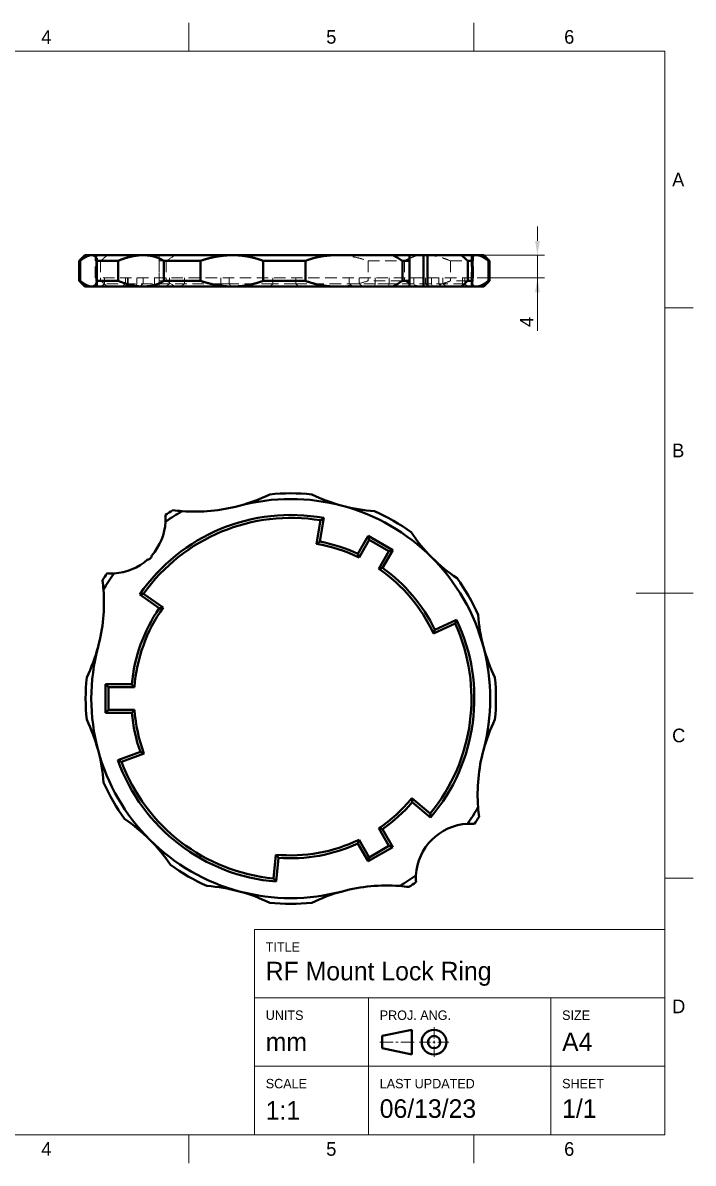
# Model space of a CAD drawing. Header units: millimetres. Extents: x 15 to 292, y 5 to 205.
# Drawn here: x 174.4 to 292, y 5 to 205 of the extents above; entities that cross this region are included whole.
import ezdxf

# ---------------------------------------------------------------- set-up
doc = ezdxf.new("R2010")
doc.units = ezdxf.units.MM
doc.linetypes.add('DraftedLine', pattern=[3, 2, -1])
for name, color, linetype in [('Annotations', 7, 'Continuous'), ('Border', 7, 'Continuous'), ('Geometries', 7, 'Continuous')]:
    doc.layers.add(name, color=color, linetype=linetype)
doc.styles.add('Shapr0', font='txt', dxfattribs={"height": 2.3925})
doc.styles.add('Shapr1', font='txt', dxfattribs={"height": 2.3925})
doc.styles.add('Shapr3', font='txt', dxfattribs={"height": 2.3925})
doc.dimstyles.new('ISO-25', dxfattribs={"dimtxt": 2.5, "dimasz": 2.5, "dimexe": 1.25, "dimexo": 0.625, "dimtad": 1, "dimtxsty": 'Standard', "dimcen": 2.5, "dimadec": 0, "dimazin": 0, "dimtfac": 1, "dimtmove": 0, "dimatfit": 3, "dimfxl": 1, "dimarcsym": 0})

# ---------------------------------------------------------------- blocks, each defined once
blk = doc.blocks.new('*D3')
at = {"layer": 'Annotations', "color": 0, "linetype": 'Continuous', "lineweight": 15}
for p, q in [((264.67, 166.75), (264.67, 169.25)), ((251.88, 164.25), (265.92, 164.25)), ((264.67, 164.25), (264.67, 160.25)), ((254.07, 160.25), (265.92, 160.25)), ((264.67, 160.25), (264.67, 150.99)), ((264.67, 157.75), (264.67, 155.25))]:
    blk.add_line(p, q, dxfattribs=at)
at = {"layer": 'Annotations', "color": 0}
for points in [[(264.26, 166.75), (265.09, 166.75), (264.67, 164.25)], [(265.09, 157.75), (264.26, 157.75), (264.67, 160.25)]]:
    blk.add_solid(points, dxfattribs=at)
at = {"layer": 'Defpoints', "color": 0}
for p in [(251.26, 164.25), (253.45, 160.25), (264.67, 160.25)]:
    blk.add_point(p, dxfattribs=at)
at = {"layer": 'Annotations', "color": 0, "lineweight": 15, "insert": (262.78, 152.55), "char_height": 2.393, "attachment_point": 5, "rotation": 90, "style": 'Shapr3'}
blk.add_mtext('\\A1;4', dxfattribs=at)
blk = doc.blocks.new('*U14')
at = {"layer": 'Border', "linetype": 'Continuous', "lineweight": 15}
for p, q in [((287, 46), (215, 46)), ((215, 10), (215, 46)), ((287, 10), (287, 46)), ((287, 34), (215, 34)), ((235, 10), (235, 34)), ((267, 10), (267, 34)), ((246.53, 26.88), (246.53, 28.83)), ((237, 26.23), (239.38, 26.23)), ((239.82, 26.23), (240.25, 26.23)), ((243.07, 26.23), (240.68, 26.23)), ((245.88, 26.23), (243.93, 26.23)), ((246.32, 26.23), (246.75, 26.23)), ((246.53, 26.02), (246.53, 26.45)), ((247.18, 26.23), (249.13, 26.23)), ((246.53, 25.58), (246.53, 23.63)), ((287, 22), (215, 22)), ((287, 10), (215, 10))]:
    blk.add_line(p, q, dxfattribs=at)
at = {"layer": 'Border', "linetype": 'Continuous', "lineweight": 40}
for p, q in [((237.43, 27.32), (242.63, 28.4)), ((242.63, 28.4), (242.63, 24.07)), ((237.43, 27.32), (237.43, 25.15)), ((237.43, 25.15), (242.63, 24.07))]:
    blk.add_line(p, q, dxfattribs=at)
for radius in [2.17, 1.08]:
    blk.add_circle((246.53, 26.23), radius, dxfattribs=at)

msp = doc.modelspace()

# ---------------------------------------------------------------- linework, layer by layer
at = {"layer": 'Border', "linetype": 'Continuous', "lineweight": 15}
for p, q in [((203.5, 200), (203.5, 205)), ((253.5, 200), (253.5, 205)), ((287, 200), (20, 200)), ((287, 10), (287, 200)), ((287, 155), (292, 155)), ((282, 105), (292, 105)), ((287, 55), (292, 55)), ((20, 10), (287, 10)), ((203.5, 10), (203.5, 5)), ((253.5, 10), (253.5, 5))]:
    msp.add_line(p, q, dxfattribs=at)
at = {"layer": 'Geometries', "linetype": 'Continuous', "lineweight": 40}
for p, q in [((185.25, 164.25), (184.25, 163.25)), ((185.25, 164.25), (186.443, 164.25)), ((186.443, 164.25), (195.501, 164.25)), ((195.501, 164.25), (211.191, 164.25)), ((211.191, 164.25), (229.309, 164.25)), ((229.309, 164.25), (239.319, 164.25)), ((239.319, 164.25), (242.215, 164.25)), ((242.215, 164.25), (244.652, 164.25)), ((244.652, 164.25), (244.652, 158.75)), ((244.652, 164.25), (245.364, 164.25)), ((245.364, 164.25), (251.259, 164.25)), ((245.364, 164.25), (245.364, 158.75)), ((251.259, 164.25), (253.119, 164.25)), ((253.119, 164.25), (254.057, 164.25)), ((254.057, 164.25), (255.25, 164.25)), ((256.25, 163.25), (255.25, 164.25)), ((184.25, 163.25), (184.25, 159.75)), ((184.44, 163.25), (184.25, 163.25)), ((184.44, 163.25), (184.44, 159.75)), ((191.086, 163.25), (187.39, 163.25)), ((187.39, 163.25), (187.39, 159.75)), ((191.086, 163.25), (191.086, 159.75)), ((205.546, 163.25), (199.144, 163.25)), ((199.144, 163.25), (199.144, 159.75)), ((205.546, 163.25), (205.546, 159.75)), ((216.554, 163.25), (216.554, 159.75)), ((223.946, 163.25), (216.554, 163.25)), ((223.946, 163.25), (223.946, 159.75)), ((240.972, 163.25), (240.972, 159.75)), ((242.229, 163.25), (240.972, 163.25)), ((242.229, 163.25), (242.229, 159.75)), ((252.467, 163.25), (252.467, 159.75)), ((253.29, 163.25), (252.467, 163.25)), ((253.29, 163.25), (253.29, 159.75)), ((256.06, 163.25), (256.06, 159.75)), ((256.25, 163.25), (256.06, 163.25)), ((256.25, 159.75), (256.25, 163.25)), ((184.25, 159.75), (185.25, 158.75)), ((184.25, 159.75), (184.44, 159.75)), ((186.443, 158.75), (185.25, 158.75)), ((195.501, 158.75), (186.443, 158.75)), ((187.39, 159.75), (191.086, 159.75)), ((211.191, 158.75), (195.501, 158.75)), ((199.144, 159.75), (205.546, 159.75)), ((229.309, 158.75), (211.191, 158.75)), ((216.554, 159.75), (223.946, 159.75)), ((229.309, 158.75), (239.319, 158.75)), ((242.215, 158.75), (239.319, 158.75)), ((240.972, 159.75), (242.229, 159.75)), ((242.215, 158.75), (244.652, 158.75)), ((244.652, 158.75), (245.364, 158.75)), ((245.364, 158.75), (251.259, 158.75)), ((253.119, 158.75), (251.259, 158.75)), ((252.467, 159.75), (253.29, 159.75)), ((253.119, 158.75), (254.057, 158.75)), ((255.25, 158.75), (254.057, 158.75)), ((255.25, 158.75), (256.25, 159.75)), ((256.06, 159.75), (256.25, 159.75)), ((227.185, 118.158), (226.494, 114.014)), ((225.919, 113.608), (226.611, 117.751)), ((233.172, 111.885), (234.978, 115.013)), ((235.161, 114.33), (233.374, 111.236)), ((234.978, 115.013), (239.308, 112.513)), ((235.161, 114.33), (234.978, 115.013)), ((238.625, 112.33), (235.161, 114.33)), ((236.838, 109.236), (238.625, 112.33)), ((239.308, 112.513), (237.502, 109.385)), ((238.625, 112.33), (239.308, 112.513)), ((198.304, 102.323), (194.883, 104.76)), ((195.577, 104.88), (198.997, 102.442)), ((246.655, 98.559), (250.476, 100.303)), ((250.233, 99.642), (246.411, 97.899)), ((189.393, 88.483), (188.893, 88.983)), ((188.893, 88.983), (193.505, 88.983)), ((188.893, 83.983), (188.893, 88.983)), ((193.966, 88.483), (189.393, 88.483)), ((189.393, 88.483), (189.393, 84.483)), ((189.393, 84.483), (188.893, 83.983)), ((189.393, 84.483), (193.966, 84.483)), ((193.505, 83.983), (188.893, 83.983)), ((191.065, 75.662), (194.999, 77.135)), ((195.639, 76.841), (191.705, 75.368)), ((242.62, 69.001), (245.862, 66.331)), ((245.927, 65.629), (242.685, 68.3)), ((238.625, 60.636), (236.838, 63.73)), ((237.502, 63.581), (239.308, 60.453)), ((234.978, 57.953), (233.172, 61.081)), ((233.374, 61.73), (235.161, 58.636)), ((239.308, 60.453), (234.978, 57.953)), ((235.161, 58.636), (238.625, 60.636)), ((239.308, 60.453), (238.625, 60.636)), ((218.369, 54.928), (218.769, 59.109)), ((219.22, 58.568), (218.819, 54.386)), ((234.978, 57.953), (235.161, 58.636))]:
    msp.add_line(p, q, dxfattribs=at)
at = {"layer": 'Geometries', "linetype": 'DraftedLine', "lineweight": 15}
for p, q in [((187.05, 160.25), (187.05, 164.25)), ((187.465, 158.75), (187.465, 164.25)), ((244.652, 164.25), (244.652, 158.75)), ((253.035, 164.25), (253.035, 158.75)), ((253.45, 160.25), (253.45, 164.25)), ((187.21, 163.25), (187.21, 159.75)), ((187.21, 163.25), (187.39, 163.25)), ((188.033, 163.25), (188.033, 159.75)), ((198.271, 163.25), (198.271, 159.75)), ((198.271, 163.25), (199.144, 163.25)), ((198.298, 159.145), (198.298, 163.855)), ((199.528, 163.25), (199.528, 159.75)), ((234.954, 163.25), (234.954, 159.75)), ((234.954, 163.25), (240.972, 163.25)), ((241.356, 163.25), (241.356, 159.75)), ((242.202, 163.855), (242.202, 159.145)), ((249.414, 163.25), (252.467, 163.25)), ((249.414, 163.25), (249.414, 159.75)), ((253.11, 163.25), (253.11, 159.75)), ((253.45, 160.25), (187.05, 160.25)), ((188.695, 159.25), (188.695, 160.25)), ((192.403, 160.25), (192.403, 159.25)), ((192.75, 160.25), (192.75, 159.25)), ((192.875, 159.25), (192.875, 160.25)), ((194.403, 160.25), (194.403, 159.25)), ((195.497, 160.25), (195.497, 159.25)), ((197.497, 160.25), (197.497, 159.25)), ((200.097, 159.25), (200.097, 160.25)), ((202.767, 159.25), (202.767, 160.25)), ((209.135, 159.25), (209.135, 160.25)), ((210.608, 159.25), (210.608, 160.25)), ((218.25, 160.25), (218.25, 159.25)), ((222.25, 160.25), (222.25, 159.25)), ((231.665, 159.25), (231.665, 160.25)), ((233.409, 159.25), (233.409, 160.25)), ((236.209, 159.25), (236.209, 160.25)), ((238.647, 159.25), (238.647, 160.25)), ((243.003, 160.25), (243.003, 159.25)), ((245.003, 160.25), (245.003, 159.25)), ((246.097, 160.25), (246.097, 159.25)), ((247.375, 159.25), (247.375, 160.25)), ((248.097, 160.25), (248.097, 159.25)), ((251.518, 159.25), (251.518, 160.25)), ((251.95, 159.25), (251.95, 160.25)), ((187.39, 159.75), (187.21, 159.75)), ((209.135, 159.25), (188.695, 159.25)), ((191.72, 158.75), (192.403, 159.25)), ((192.75, 159.25), (192.25, 158.75)), ((194.22, 158.75), (194.403, 159.25)), ((199.144, 159.75), (198.271, 159.75)), ((210.608, 159.25), (209.135, 159.25)), ((218.25, 159.25), (210.608, 159.25)), ((218.25, 159.25), (217.75, 158.75)), ((222.25, 159.25), (218.25, 159.25)), ((222.25, 159.25), (222.75, 158.75)), ((236.209, 159.25), (222.25, 159.25)), ((240.972, 159.75), (234.954, 159.75)), ((238.647, 159.25), (236.209, 159.25)), ((251.95, 159.25), (238.647, 159.25)), ((246.097, 159.25), (246.28, 158.75)), ((248.097, 159.25), (248.78, 158.75)), ((252.467, 159.75), (249.414, 159.75)), ((252.45, 158.75), (251.95, 159.25))]:
    msp.add_line(p, q, dxfattribs=at)
at = {"layer": 'Geometries', "linetype": 'Continuous', "lineweight": 40, "flags": 128}
for points in [[(186.443, 164.25), (186.421, 164.25), (186.399, 164.249), (186.376, 164.248), (186.354, 164.246), (186.331, 164.245), (186.308, 164.242), (186.285, 164.239), (186.261, 164.236), (186.231, 164.231), (186.201, 164.226), (186.171, 164.22), (186.14, 164.213), (186.109, 164.205), (186.077, 164.197), (186.045, 164.188), (186.013, 164.179), (185.981, 164.169), (185.948, 164.158), (185.914, 164.146), (185.881, 164.134), (185.847, 164.121), (185.813, 164.108), (185.778, 164.093), (185.744, 164.078), (185.708, 164.063), (185.673, 164.047), (185.637, 164.03), (185.601, 164.013), (185.565, 163.994), (185.528, 163.976), (185.491, 163.956), (185.454, 163.936), (185.416, 163.916), (185.379, 163.894), (185.341, 163.873), (185.302, 163.85), (185.264, 163.827), (185.225, 163.804), (185.186, 163.779), (185.146, 163.754), (185.106, 163.729), (185.066, 163.703), (185.026, 163.676), (184.985, 163.649), (184.941, 163.619), (184.897, 163.589), (184.853, 163.558), (184.808, 163.526), (184.763, 163.494), (184.718, 163.461), (184.672, 163.427), (184.627, 163.393), (184.58, 163.358), (184.534, 163.323), (184.487, 163.287), (184.44, 163.25)], [(187.39, 163.25), (187.383, 163.284), (187.375, 163.318), (187.367, 163.351), (187.359, 163.383), (187.35, 163.415), (187.341, 163.447), (187.332, 163.478), (187.322, 163.508), (187.312, 163.538), (187.302, 163.568), (187.291, 163.597), (187.28, 163.625), (187.268, 163.653), (187.256, 163.68), (187.244, 163.706), (187.231, 163.732), (187.218, 163.758), (187.205, 163.782), (187.191, 163.807), (187.177, 163.83), (187.163, 163.853), (187.148, 163.876), (187.132, 163.898), (187.117, 163.919), (187.101, 163.939), (187.085, 163.959), (187.068, 163.979), (187.051, 163.997), (187.033, 164.015), (187.015, 164.033), (186.997, 164.049), (186.979, 164.065), (186.96, 164.081), (186.94, 164.096), (186.92, 164.11), (186.9, 164.123), (186.883, 164.134), (186.865, 164.145), (186.847, 164.155), (186.829, 164.164), (186.81, 164.173), (186.791, 164.182), (186.772, 164.19), (186.753, 164.197), (186.733, 164.204), (186.714, 164.211), (186.693, 164.217), (186.673, 164.222), (186.652, 164.227), (186.631, 164.232), (186.61, 164.236), (186.589, 164.239), (186.569, 164.242), (186.549, 164.245), (186.528, 164.246), (186.507, 164.248), (186.486, 164.249), (186.464, 164.25), (186.443, 164.25)], [(195.501, 164.25), (195.442, 164.25), (195.382, 164.249), (195.322, 164.248), (195.262, 164.246), (195.202, 164.245), (195.141, 164.242), (195.081, 164.239), (195.02, 164.236), (194.944, 164.231), (194.867, 164.226), (194.79, 164.22), (194.713, 164.213), (194.635, 164.205), (194.558, 164.197), (194.48, 164.188), (194.402, 164.179), (194.324, 164.169), (194.245, 164.158), (194.166, 164.146), (194.087, 164.134), (194.008, 164.121), (193.929, 164.108), (193.85, 164.093), (193.77, 164.078), (193.691, 164.063), (193.611, 164.047), (193.531, 164.03), (193.451, 164.013), (193.37, 163.994), (193.29, 163.976), (193.209, 163.956), (193.128, 163.936), (193.047, 163.916), (192.966, 163.894), (192.885, 163.873), (192.804, 163.85), (192.723, 163.827), (192.642, 163.804), (192.56, 163.779), (192.478, 163.754), (192.397, 163.729), (192.314, 163.703), (192.232, 163.676), (192.15, 163.649), (192.062, 163.619), (191.974, 163.589), (191.885, 163.558), (191.797, 163.526), (191.708, 163.494), (191.62, 163.461), (191.531, 163.427), (191.442, 163.393), (191.353, 163.358), (191.264, 163.323), (191.175, 163.287), (191.086, 163.25)], [(199.144, 163.25), (199.088, 163.284), (199.031, 163.318), (198.974, 163.351), (198.917, 163.383), (198.859, 163.415), (198.801, 163.447), (198.743, 163.478), (198.684, 163.508), (198.624, 163.538), (198.564, 163.568), (198.504, 163.597), (198.444, 163.625), (198.383, 163.653), (198.322, 163.68), (198.26, 163.706), (198.198, 163.732), (198.136, 163.758), (198.074, 163.782), (198.011, 163.807), (197.947, 163.83), (197.883, 163.853), (197.819, 163.876), (197.754, 163.898), (197.689, 163.919), (197.624, 163.939), (197.559, 163.959), (197.493, 163.979), (197.427, 163.997), (197.36, 164.015), (197.293, 164.033), (197.226, 164.049), (197.158, 164.065), (197.09, 164.081), (197.022, 164.096), (196.953, 164.11), (196.884, 164.123), (196.825, 164.134), (196.765, 164.145), (196.706, 164.155), (196.646, 164.164), (196.586, 164.173), (196.526, 164.182), (196.465, 164.19), (196.404, 164.197), (196.343, 164.204), (196.282, 164.211), (196.221, 164.217), (196.159, 164.222), (196.097, 164.227), (196.034, 164.232), (195.972, 164.236), (195.914, 164.239), (195.855, 164.242), (195.797, 164.245), (195.738, 164.246), (195.679, 164.248), (195.62, 164.249), (195.561, 164.25), (195.501, 164.25)], [(211.191, 164.25), (211.11, 164.25), (211.029, 164.249), (210.947, 164.248), (210.866, 164.246), (210.784, 164.245), (210.703, 164.242), (210.621, 164.239), (210.539, 164.236), (210.437, 164.231), (210.334, 164.226), (210.231, 164.22), (210.128, 164.213), (210.026, 164.205), (209.923, 164.197), (209.82, 164.188), (209.717, 164.179), (209.614, 164.169), (209.51, 164.158), (209.407, 164.146), (209.304, 164.134), (209.201, 164.121), (209.098, 164.108), (208.995, 164.093), (208.892, 164.078), (208.79, 164.063), (208.687, 164.047), (208.584, 164.03), (208.481, 164.013), (208.378, 163.994), (208.275, 163.976), (208.172, 163.956), (208.07, 163.936), (207.967, 163.916), (207.865, 163.894), (207.762, 163.873), (207.66, 163.85), (207.558, 163.827), (207.456, 163.804), (207.354, 163.779), (207.252, 163.754), (207.15, 163.729), (207.048, 163.703), (206.946, 163.676), (206.844, 163.649), (206.735, 163.619), (206.627, 163.589), (206.518, 163.558), (206.41, 163.526), (206.301, 163.494), (206.193, 163.461), (206.085, 163.427), (205.977, 163.393), (205.869, 163.358), (205.761, 163.323), (205.653, 163.287), (205.546, 163.25)], [(216.554, 163.25), (216.464, 163.284), (216.373, 163.318), (216.283, 163.351), (216.191, 163.383), (216.1, 163.415), (216.008, 163.447), (215.916, 163.478), (215.824, 163.508), (215.731, 163.538), (215.638, 163.568), (215.545, 163.597), (215.451, 163.625), (215.357, 163.653), (215.263, 163.68), (215.169, 163.706), (215.074, 163.732), (214.979, 163.758), (214.884, 163.782), (214.789, 163.807), (214.693, 163.83), (214.597, 163.853), (214.501, 163.876), (214.404, 163.898), (214.307, 163.919), (214.21, 163.939), (214.113, 163.959), (214.016, 163.979), (213.918, 163.997), (213.82, 164.015), (213.722, 164.033), (213.624, 164.049), (213.525, 164.065), (213.426, 164.081), (213.327, 164.096), (213.228, 164.11), (213.128, 164.123), (213.043, 164.134), (212.958, 164.145), (212.873, 164.155), (212.788, 164.164), (212.702, 164.173), (212.617, 164.182), (212.531, 164.19), (212.445, 164.197), (212.359, 164.204), (212.273, 164.211), (212.187, 164.217), (212.1, 164.222), (212.013, 164.227), (211.926, 164.232), (211.84, 164.236), (211.759, 164.239), (211.678, 164.242), (211.597, 164.245), (211.516, 164.246), (211.435, 164.248), (211.354, 164.249), (211.273, 164.25), (211.191, 164.25)], [(229.309, 164.25), (229.217, 164.25), (229.125, 164.249), (229.034, 164.247), (228.942, 164.246), (228.851, 164.243), (228.76, 164.24), (228.669, 164.236), (228.577, 164.232), (228.487, 164.227), (228.396, 164.222), (228.305, 164.216), (228.214, 164.21), (228.123, 164.203), (228.032, 164.195), (227.941, 164.187), (227.851, 164.179), (227.761, 164.169), (227.672, 164.16), (227.582, 164.15), (227.493, 164.139), (227.403, 164.127), (227.314, 164.116), (227.225, 164.103), (227.136, 164.09), (227.047, 164.077), (226.959, 164.063), (226.87, 164.048), (226.781, 164.033), (226.693, 164.018), (226.605, 164.002), (226.517, 163.985), (226.43, 163.968), (226.343, 163.95), (226.256, 163.932), (226.169, 163.914), (226.082, 163.895), (225.996, 163.875), (225.909, 163.855), (225.823, 163.834), (225.738, 163.813), (225.652, 163.792), (225.566, 163.77), (225.481, 163.747), (225.395, 163.724), (225.31, 163.7), (225.217, 163.674), (225.125, 163.647), (225.033, 163.62), (224.941, 163.592), (224.849, 163.564), (224.758, 163.535), (224.666, 163.505), (224.576, 163.475), (224.485, 163.445), (224.395, 163.414), (224.304, 163.382), (224.214, 163.35), (224.125, 163.317), (224.035, 163.284), (223.946, 163.25)], [(242.215, 164.25), (242.211, 164.189), (242.208, 164.129), (242.206, 164.067), (242.204, 164.006), (242.203, 163.944), (242.202, 163.883), (242.202, 163.855)], [(256.06, 163.25), (256.02, 163.281), (255.981, 163.311), (255.942, 163.341), (255.904, 163.37), (255.865, 163.399), (255.827, 163.428), (255.788, 163.456), (255.75, 163.484), (255.713, 163.511), (255.675, 163.538), (255.637, 163.565), (255.6, 163.591), (255.563, 163.616), (255.526, 163.641), (255.489, 163.666), (255.453, 163.69), (255.417, 163.714), (255.381, 163.737), (255.345, 163.76), (255.31, 163.782), (255.274, 163.804), (255.239, 163.825), (255.205, 163.846), (255.17, 163.867), (255.136, 163.886), (255.101, 163.906), (255.067, 163.925), (255.033, 163.943), (255, 163.961), (254.967, 163.978), (254.934, 163.995), (254.901, 164.011), (254.868, 164.027), (254.836, 164.043), (254.804, 164.057), (254.772, 164.071), (254.741, 164.085), (254.71, 164.098), (254.679, 164.111), (254.648, 164.123), (254.617, 164.135), (254.587, 164.146), (254.557, 164.156), (254.527, 164.166), (254.498, 164.175), (254.466, 164.185), (254.435, 164.194), (254.404, 164.202), (254.373, 164.21), (254.343, 164.217), (254.313, 164.223), (254.283, 164.229), (254.254, 164.234), (254.225, 164.238), (254.196, 164.242), (254.168, 164.245), (254.14, 164.247), (254.112, 164.249), (254.085, 164.25), (254.057, 164.25)], [(184.44, 159.75), (184.48, 159.719), (184.519, 159.689), (184.558, 159.659), (184.596, 159.63), (184.635, 159.601), (184.673, 159.572), (184.712, 159.544), (184.75, 159.516), (184.787, 159.489), (184.825, 159.462), (184.863, 159.435), (184.9, 159.409), (184.937, 159.384), (184.974, 159.359), (185.011, 159.334), (185.047, 159.31), (185.083, 159.286), (185.119, 159.263), (185.155, 159.24), (185.19, 159.218), (185.226, 159.196), (185.261, 159.175), (185.295, 159.154), (185.33, 159.133), (185.364, 159.114), (185.399, 159.094), (185.433, 159.075), (185.467, 159.057), (185.5, 159.039), (185.533, 159.022), (185.566, 159.005), (185.599, 158.989), (185.632, 158.973), (185.664, 158.957), (185.696, 158.943), (185.728, 158.929), (185.759, 158.915), (185.79, 158.902), (185.821, 158.889), (185.852, 158.877), (185.883, 158.865), (185.913, 158.854), (185.943, 158.844), (185.973, 158.834), (186.002, 158.825), (186.034, 158.815), (186.065, 158.806), (186.096, 158.798), (186.127, 158.79), (186.157, 158.783), (186.187, 158.777), (186.217, 158.771), (186.246, 158.766), (186.275, 158.762), (186.304, 158.758), (186.332, 158.755), (186.36, 158.753), (186.388, 158.751), (186.415, 158.75), (186.443, 158.75)], [(186.443, 158.75), (186.467, 158.75), (186.491, 158.751), (186.515, 158.753), (186.539, 158.754), (186.562, 158.757), (186.585, 158.76), (186.608, 158.764), (186.63, 158.768), (186.652, 158.773), (186.674, 158.778), (186.695, 158.784), (186.717, 158.79), (186.738, 158.797), (186.758, 158.805), (186.779, 158.813), (186.799, 158.821), (186.818, 158.831), (186.838, 158.84), (186.857, 158.85), (186.875, 158.861), (186.894, 158.873), (186.912, 158.884), (186.93, 158.897), (186.947, 158.91), (186.965, 158.923), (186.982, 158.937), (186.998, 158.952), (187.015, 158.967), (187.031, 158.982), (187.047, 158.998), (187.062, 159.015), (187.077, 159.032), (187.092, 159.05), (187.107, 159.068), (187.121, 159.086), (187.135, 159.105), (187.148, 159.125), (187.162, 159.145), (187.175, 159.166), (187.187, 159.187), (187.2, 159.208), (187.212, 159.23), (187.224, 159.253), (187.235, 159.276), (187.247, 159.3), (187.259, 159.326), (187.27, 159.353), (187.282, 159.38), (187.292, 159.408), (187.303, 159.436), (187.313, 159.465), (187.323, 159.495), (187.333, 159.525), (187.342, 159.555), (187.351, 159.586), (187.359, 159.618), (187.367, 159.65), (187.375, 159.683), (187.383, 159.716), (187.39, 159.75)], [(191.086, 159.75), (191.16, 159.719), (191.235, 159.689), (191.31, 159.659), (191.384, 159.63), (191.459, 159.601), (191.533, 159.572), (191.607, 159.544), (191.682, 159.516), (191.756, 159.489), (191.83, 159.462), (191.905, 159.435), (191.979, 159.409), (192.053, 159.384), (192.127, 159.359), (192.201, 159.334), (192.275, 159.31), (192.349, 159.286), (192.423, 159.263), (192.496, 159.24), (192.57, 159.218), (192.643, 159.196), (192.717, 159.175), (192.79, 159.154), (192.863, 159.133), (192.936, 159.114), (193.009, 159.094), (193.082, 159.075), (193.155, 159.057), (193.228, 159.039), (193.301, 159.022), (193.374, 159.005), (193.446, 158.989), (193.518, 158.973), (193.59, 158.957), (193.662, 158.943), (193.734, 158.929), (193.806, 158.915), (193.877, 158.902), (193.949, 158.889), (194.02, 158.877), (194.091, 158.865), (194.163, 158.854), (194.234, 158.844), (194.305, 158.834), (194.375, 158.825), (194.452, 158.815), (194.528, 158.806), (194.604, 158.798), (194.68, 158.79), (194.756, 158.783), (194.831, 158.777), (194.906, 158.771), (194.981, 158.766), (195.056, 158.762), (195.13, 158.758), (195.205, 158.755), (195.279, 158.753), (195.354, 158.751), (195.428, 158.75), (195.501, 158.75)], [(195.501, 158.75), (195.568, 158.75), (195.635, 158.751), (195.702, 158.753), (195.768, 158.754), (195.834, 158.757), (195.9, 158.76), (195.966, 158.764), (196.032, 158.768), (196.097, 158.773), (196.162, 158.778), (196.227, 158.784), (196.292, 158.79), (196.356, 158.797), (196.421, 158.805), (196.485, 158.813), (196.548, 158.821), (196.611, 158.831), (196.674, 158.84), (196.737, 158.85), (196.8, 158.861), (196.862, 158.873), (196.924, 158.884), (196.986, 158.897), (197.047, 158.91), (197.108, 158.923), (197.169, 158.937), (197.23, 158.952), (197.291, 158.967), (197.351, 158.982), (197.411, 158.998), (197.471, 159.015), (197.53, 159.032), (197.589, 159.05), (197.647, 159.068), (197.706, 159.086), (197.764, 159.105), (197.821, 159.125), (197.879, 159.145), (197.936, 159.166), (197.993, 159.187), (198.05, 159.208), (198.106, 159.23), (198.162, 159.253), (198.218, 159.276), (198.274, 159.3), (198.334, 159.326), (198.395, 159.353), (198.454, 159.38), (198.514, 159.408), (198.573, 159.436), (198.631, 159.465), (198.69, 159.495), (198.748, 159.525), (198.805, 159.555), (198.863, 159.586), (198.92, 159.618), (198.976, 159.65), (199.033, 159.683), (199.089, 159.716), (199.144, 159.75)], [(205.546, 159.75), (205.636, 159.719), (205.726, 159.689), (205.816, 159.659), (205.906, 159.63), (205.997, 159.601), (206.087, 159.572), (206.178, 159.544), (206.269, 159.516), (206.359, 159.489), (206.45, 159.462), (206.542, 159.435), (206.633, 159.409), (206.725, 159.384), (206.816, 159.359), (206.908, 159.334), (206.999, 159.31), (207.091, 159.286), (207.183, 159.263), (207.274, 159.24), (207.366, 159.218), (207.458, 159.196), (207.55, 159.175), (207.642, 159.154), (207.734, 159.133), (207.826, 159.114), (207.919, 159.094), (208.012, 159.075), (208.104, 159.057), (208.197, 159.039), (208.29, 159.022), (208.382, 159.005), (208.475, 158.989), (208.567, 158.973), (208.66, 158.957), (208.753, 158.943), (208.845, 158.929), (208.938, 158.915), (209.031, 158.902), (209.123, 158.889), (209.216, 158.877), (209.309, 158.865), (209.403, 158.854), (209.496, 158.844), (209.589, 158.834), (209.682, 158.825), (209.783, 158.815), (209.883, 158.806), (209.984, 158.798), (210.085, 158.79), (210.185, 158.783), (210.286, 158.777), (210.387, 158.771), (210.487, 158.766), (210.587, 158.762), (210.688, 158.758), (210.789, 158.755), (210.889, 158.753), (210.99, 158.751), (211.091, 158.75), (211.191, 158.75)], [(211.191, 158.75), (211.283, 158.75), (211.375, 158.751), (211.466, 158.753), (211.558, 158.754), (211.649, 158.757), (211.74, 158.76), (211.831, 158.764), (211.923, 158.768), (212.013, 158.773), (212.104, 158.778), (212.195, 158.784), (212.286, 158.79), (212.377, 158.797), (212.468, 158.805), (212.559, 158.813), (212.649, 158.821), (212.739, 158.831), (212.828, 158.84), (212.918, 158.85), (213.007, 158.861), (213.097, 158.873), (213.186, 158.884), (213.275, 158.897), (213.364, 158.91), (213.453, 158.923), (213.541, 158.937), (213.63, 158.952), (213.719, 158.967), (213.807, 158.982), (213.895, 158.998), (213.983, 159.015), (214.07, 159.032), (214.157, 159.05), (214.244, 159.068), (214.331, 159.086), (214.418, 159.105), (214.504, 159.125), (214.591, 159.145), (214.677, 159.166), (214.762, 159.187), (214.848, 159.208), (214.934, 159.23), (215.019, 159.253), (215.105, 159.276), (215.19, 159.3), (215.283, 159.326), (215.375, 159.353), (215.467, 159.38), (215.559, 159.408), (215.651, 159.436), (215.742, 159.465), (215.834, 159.495), (215.924, 159.525), (216.015, 159.555), (216.105, 159.586), (216.196, 159.618), (216.286, 159.65), (216.375, 159.683), (216.465, 159.716), (216.554, 159.75)], [(223.946, 159.75), (224.027, 159.719), (224.108, 159.689), (224.19, 159.659), (224.272, 159.63), (224.354, 159.601), (224.436, 159.572), (224.519, 159.544), (224.602, 159.516), (224.685, 159.489), (224.768, 159.462), (224.852, 159.435), (224.936, 159.409), (225.02, 159.384), (225.105, 159.359), (225.189, 159.334), (225.274, 159.31), (225.359, 159.286), (225.444, 159.263), (225.529, 159.24), (225.615, 159.218), (225.7, 159.196), (225.786, 159.175), (225.873, 159.154), (225.959, 159.133), (226.046, 159.114), (226.133, 159.094), (226.22, 159.075), (226.308, 159.057), (226.395, 159.039), (226.483, 159.022), (226.571, 159.005), (226.659, 158.989), (226.747, 158.973), (226.835, 158.957), (226.924, 158.943), (227.013, 158.929), (227.101, 158.915), (227.19, 158.902), (227.28, 158.889), (227.369, 158.877), (227.459, 158.865), (227.549, 158.854), (227.639, 158.844), (227.73, 158.834), (227.82, 158.825), (227.918, 158.815), (228.016, 158.806), (228.115, 158.798), (228.213, 158.79), (228.312, 158.783), (228.411, 158.777), (228.51, 158.771), (228.609, 158.766), (228.708, 158.762), (228.808, 158.758), (228.908, 158.755), (229.008, 158.753), (229.108, 158.751), (229.208, 158.75), (229.309, 158.75)], [(242.203, 159.25), (242.203, 159.244), (242.202, 159.181), (242.202, 159.145)], [(242.202, 159.145), (242.202, 159.119), (242.203, 159.057), (242.204, 158.996), (242.206, 158.934), (242.208, 158.872), (242.211, 158.811), (242.215, 158.75)], [(242.229, 159.75), (242.224, 159.686), (242.219, 159.622), (242.215, 159.559), (242.212, 159.495), (242.209, 159.432), (242.206, 159.369), (242.204, 159.306), (242.203, 159.25)], [(254.057, 158.75), (254.082, 158.75), (254.107, 158.751), (254.132, 158.753), (254.158, 158.754), (254.184, 158.757), (254.21, 158.76), (254.237, 158.764), (254.263, 158.768), (254.29, 158.773), (254.318, 158.778), (254.345, 158.784), (254.373, 158.79), (254.401, 158.797), (254.43, 158.805), (254.459, 158.813), (254.488, 158.821), (254.517, 158.831), (254.546, 158.84), (254.576, 158.85), (254.606, 158.861), (254.636, 158.873), (254.667, 158.884), (254.698, 158.897), (254.729, 158.91), (254.76, 158.923), (254.792, 158.937), (254.824, 158.952), (254.856, 158.967), (254.888, 158.982), (254.921, 158.998), (254.954, 159.015), (254.987, 159.032), (255.02, 159.05), (255.053, 159.068), (255.087, 159.086), (255.121, 159.105), (255.155, 159.125), (255.19, 159.145), (255.224, 159.166), (255.259, 159.187), (255.294, 159.208), (255.33, 159.23), (255.366, 159.253), (255.401, 159.276), (255.438, 159.3), (255.477, 159.326), (255.517, 159.353), (255.557, 159.38), (255.598, 159.408), (255.639, 159.436), (255.68, 159.465), (255.721, 159.495), (255.762, 159.525), (255.804, 159.555), (255.846, 159.586), (255.888, 159.618), (255.931, 159.65), (255.974, 159.683), (256.017, 159.716), (256.06, 159.75)], [(227.185, 118.158), (227.042, 118.057), (226.898, 117.955), (226.754, 117.853), (226.611, 117.751)], [(225.919, 113.608), (226.063, 113.71), (226.206, 113.812), (226.35, 113.913), (226.494, 114.014)], [(233.374, 111.236), (233.324, 111.398), (233.274, 111.561), (233.223, 111.723), (233.172, 111.885)], [(236.838, 109.236), (237.004, 109.274), (237.17, 109.311), (237.336, 109.348), (237.502, 109.385)], [(194.883, 104.76), (195.056, 104.791), (195.229, 104.821), (195.403, 104.85), (195.577, 104.88)], [(198.997, 102.442), (198.824, 102.413), (198.65, 102.383), (198.477, 102.353), (198.304, 102.323)], [(250.476, 100.303), (250.416, 100.138), (250.355, 99.972), (250.294, 99.807), (250.233, 99.642)], [(246.411, 97.899), (246.473, 98.064), (246.534, 98.229), (246.595, 98.394), (246.655, 98.559)], [(193.966, 88.483), (193.85, 88.608), (193.734, 88.733), (193.619, 88.858), (193.505, 88.983)], [(193.966, 84.483), (193.85, 84.358), (193.734, 84.233), (193.619, 84.108), (193.505, 83.983)], [(194.999, 77.135), (195.159, 77.061), (195.318, 76.987), (195.478, 76.914), (195.639, 76.841)], [(191.065, 75.662), (191.225, 75.588), (191.385, 75.515), (191.545, 75.441), (191.705, 75.368)], [(242.685, 68.3), (242.669, 68.475), (242.653, 68.65), (242.637, 68.825), (242.62, 69.001)], [(245.927, 65.629), (245.912, 65.804), (245.896, 65.98), (245.879, 66.155), (245.862, 66.331)], [(237.502, 63.581), (237.336, 63.618), (237.17, 63.655), (237.004, 63.693), (236.838, 63.73)], [(233.172, 61.081), (233.223, 61.243), (233.274, 61.405), (233.324, 61.568), (233.374, 61.73)], [(218.769, 59.109), (218.882, 58.973), (218.994, 58.837), (219.107, 58.702), (219.22, 58.568)], [(218.819, 54.386), (218.706, 54.521), (218.594, 54.656), (218.481, 54.792), (218.369, 54.928)]]:
    msp.add_lwpolyline(points, dxfattribs=at)
at = {"layer": 'Geometries', "linetype": 'DraftedLine', "lineweight": 15, "flags": 128}
for points in [[(198.285, 164.25), (198.289, 164.189), (198.292, 164.129), (198.294, 164.067), (198.296, 164.006), (198.297, 163.944), (198.298, 163.883), (198.298, 163.855)], [(229.309, 164.25), (229.39, 164.25), (229.471, 164.249), (229.553, 164.248), (229.634, 164.246), (229.716, 164.245), (229.797, 164.242), (229.879, 164.239), (229.961, 164.236), (230.063, 164.231), (230.166, 164.226), (230.269, 164.22), (230.372, 164.213), (230.474, 164.205), (230.577, 164.197), (230.68, 164.188), (230.783, 164.179), (230.886, 164.169), (230.99, 164.158), (231.093, 164.146), (231.196, 164.134), (231.299, 164.121), (231.402, 164.108), (231.505, 164.093), (231.608, 164.078), (231.71, 164.063), (231.813, 164.047), (231.916, 164.03), (232.019, 164.013), (232.122, 163.994), (232.225, 163.976), (232.328, 163.956), (232.43, 163.936), (232.533, 163.916), (232.635, 163.894), (232.738, 163.873), (232.84, 163.85), (232.942, 163.827), (233.044, 163.804), (233.146, 163.779), (233.248, 163.754), (233.35, 163.729), (233.452, 163.703), (233.554, 163.676), (233.656, 163.649), (233.765, 163.619), (233.873, 163.589), (233.982, 163.558), (234.09, 163.526), (234.199, 163.494), (234.307, 163.461), (234.415, 163.427), (234.523, 163.393), (234.631, 163.358), (234.739, 163.323), (234.847, 163.287), (234.954, 163.25)], [(241.356, 163.25), (241.412, 163.284), (241.469, 163.318), (241.526, 163.351), (241.583, 163.383), (241.641, 163.415), (241.699, 163.447), (241.757, 163.478), (241.816, 163.508), (241.876, 163.538), (241.936, 163.568), (241.996, 163.597), (242.056, 163.625), (242.117, 163.653), (242.178, 163.68), (242.24, 163.706), (242.302, 163.732), (242.364, 163.758), (242.426, 163.782), (242.489, 163.807), (242.553, 163.83), (242.617, 163.853), (242.681, 163.876), (242.746, 163.898), (242.811, 163.919), (242.876, 163.939), (242.941, 163.959), (243.007, 163.979), (243.073, 163.997), (243.14, 164.015), (243.207, 164.033), (243.274, 164.049), (243.342, 164.065), (243.41, 164.081), (243.478, 164.096), (243.547, 164.11), (243.616, 164.123), (243.675, 164.134), (243.735, 164.145), (243.794, 164.155), (243.854, 164.164), (243.914, 164.173), (243.974, 164.182), (244.035, 164.19), (244.096, 164.197), (244.157, 164.204), (244.218, 164.211), (244.279, 164.217), (244.341, 164.222), (244.403, 164.227), (244.466, 164.232), (244.528, 164.236), (244.586, 164.239), (244.645, 164.242), (244.703, 164.245), (244.762, 164.246), (244.821, 164.248), (244.88, 164.249), (244.939, 164.25), (244.999, 164.25)], [(244.999, 164.25), (245.058, 164.25), (245.118, 164.249), (245.178, 164.248), (245.238, 164.246), (245.298, 164.245), (245.359, 164.242), (245.419, 164.239), (245.48, 164.236), (245.556, 164.231), (245.633, 164.226), (245.71, 164.22), (245.787, 164.213), (245.865, 164.205), (245.942, 164.197), (246.02, 164.188), (246.098, 164.179), (246.176, 164.169), (246.255, 164.158), (246.334, 164.146), (246.413, 164.134), (246.492, 164.121), (246.571, 164.108), (246.65, 164.093), (246.73, 164.078), (246.809, 164.063), (246.889, 164.047), (246.969, 164.03), (247.049, 164.013), (247.13, 163.994), (247.21, 163.976), (247.291, 163.956), (247.372, 163.936), (247.453, 163.916), (247.534, 163.894), (247.615, 163.873), (247.696, 163.85), (247.777, 163.827), (247.858, 163.804), (247.94, 163.779), (248.022, 163.754), (248.103, 163.729), (248.186, 163.703), (248.268, 163.676), (248.35, 163.649), (248.438, 163.619), (248.526, 163.589), (248.615, 163.558), (248.703, 163.526), (248.792, 163.494), (248.88, 163.461), (248.969, 163.427), (249.058, 163.393), (249.147, 163.358), (249.236, 163.323), (249.325, 163.287), (249.414, 163.25)], [(253.11, 163.25), (253.117, 163.284), (253.125, 163.318), (253.133, 163.351), (253.141, 163.383), (253.15, 163.415), (253.159, 163.447), (253.168, 163.478), (253.178, 163.508), (253.188, 163.538), (253.198, 163.568), (253.209, 163.597), (253.22, 163.625), (253.232, 163.653), (253.244, 163.68), (253.256, 163.706), (253.269, 163.732), (253.282, 163.758), (253.295, 163.782), (253.309, 163.807), (253.323, 163.83), (253.337, 163.853), (253.352, 163.876), (253.368, 163.898), (253.383, 163.919), (253.399, 163.939), (253.415, 163.959), (253.432, 163.979), (253.449, 163.997), (253.467, 164.015), (253.485, 164.033), (253.503, 164.049), (253.521, 164.065), (253.54, 164.081), (253.56, 164.096), (253.58, 164.11), (253.6, 164.123), (253.617, 164.134), (253.635, 164.145), (253.653, 164.155), (253.671, 164.164), (253.69, 164.173), (253.709, 164.182), (253.728, 164.19), (253.747, 164.197), (253.767, 164.204), (253.786, 164.211), (253.807, 164.217), (253.827, 164.222), (253.848, 164.227), (253.869, 164.232), (253.89, 164.236), (253.911, 164.239), (253.931, 164.242), (253.951, 164.245), (253.972, 164.246), (253.993, 164.248), (254.014, 164.249), (254.036, 164.25), (254.057, 164.25)], [(188.153, 158.75), (188.288, 158.875), (188.423, 159), (188.559, 159.125), (188.695, 159.25)], [(192.875, 159.25), (192.74, 159.125), (192.604, 159), (192.469, 158.875), (192.334, 158.75)], [(194.848, 158.75), (195.01, 158.875), (195.172, 159), (195.335, 159.125), (195.497, 159.25)], [(197.348, 158.75), (197.385, 158.875), (197.422, 159), (197.46, 159.125), (197.497, 159.25)], [(198.298, 159.145), (198.298, 159.119), (198.297, 159.057), (198.296, 158.996), (198.294, 158.934), (198.292, 158.872), (198.289, 158.811), (198.285, 158.75)], [(199.396, 158.75), (199.571, 158.875), (199.747, 159), (199.922, 159.125), (200.097, 159.25)], [(202.067, 158.75), (202.242, 158.875), (202.417, 159), (202.592, 159.125), (202.767, 159.25)], [(209.429, 158.75), (209.355, 158.875), (209.282, 159), (209.208, 159.125), (209.135, 159.25)], [(210.902, 158.75), (210.828, 158.875), (210.754, 159), (210.681, 159.125), (210.608, 159.25)], [(234.954, 159.75), (234.864, 159.719), (234.774, 159.689), (234.684, 159.659), (234.594, 159.63), (234.503, 159.601), (234.413, 159.572), (234.322, 159.544), (234.231, 159.516), (234.141, 159.489), (234.05, 159.462), (233.958, 159.435), (233.867, 159.409), (233.775, 159.384), (233.684, 159.359), (233.592, 159.334), (233.501, 159.31), (233.409, 159.286), (233.317, 159.263), (233.226, 159.24), (233.134, 159.218), (233.042, 159.196), (232.95, 159.175), (232.858, 159.154), (232.766, 159.133), (232.674, 159.114), (232.581, 159.094), (232.488, 159.075), (232.396, 159.057), (232.303, 159.039), (232.21, 159.022), (232.118, 159.005), (232.025, 158.989), (231.933, 158.973), (231.84, 158.957), (231.747, 158.943), (231.655, 158.929), (231.562, 158.915), (231.469, 158.902), (231.377, 158.889), (231.284, 158.877), (231.191, 158.865), (231.097, 158.854), (231.004, 158.844), (230.911, 158.834), (230.818, 158.825), (230.717, 158.815), (230.617, 158.806), (230.516, 158.798), (230.415, 158.79), (230.315, 158.783), (230.214, 158.777), (230.113, 158.771), (230.013, 158.766), (229.913, 158.762), (229.812, 158.758), (229.711, 158.755), (229.611, 158.753), (229.51, 158.751), (229.409, 158.75), (229.309, 158.75)], [(231.665, 159.25), (231.831, 159.125), (231.996, 159), (232.161, 158.875), (232.326, 158.75)], [(234.07, 158.75), (233.904, 158.875), (233.739, 159), (233.574, 159.125), (233.409, 159.25)], [(236.209, 159.25), (236.18, 159.125), (236.15, 159), (236.12, 158.875), (236.09, 158.75)], [(238.527, 158.75), (238.558, 158.875), (238.588, 159), (238.617, 159.125), (238.647, 159.25)], [(244.999, 158.75), (244.932, 158.75), (244.865, 158.751), (244.798, 158.753), (244.732, 158.754), (244.666, 158.757), (244.6, 158.76), (244.534, 158.764), (244.468, 158.768), (244.403, 158.773), (244.338, 158.778), (244.273, 158.784), (244.208, 158.79), (244.144, 158.797), (244.079, 158.805), (244.015, 158.813), (243.952, 158.821), (243.889, 158.831), (243.826, 158.84), (243.763, 158.85), (243.7, 158.861), (243.638, 158.873), (243.576, 158.884), (243.514, 158.897), (243.453, 158.91), (243.392, 158.923), (243.331, 158.937), (243.27, 158.952), (243.209, 158.967), (243.149, 158.982), (243.089, 158.998), (243.029, 159.015), (242.97, 159.032), (242.911, 159.05), (242.853, 159.068), (242.794, 159.086), (242.736, 159.105), (242.679, 159.125), (242.621, 159.145), (242.564, 159.166), (242.507, 159.187), (242.45, 159.208), (242.394, 159.23), (242.338, 159.253), (242.282, 159.276), (242.226, 159.3), (242.166, 159.326), (242.105, 159.353), (242.046, 159.38), (241.986, 159.408), (241.927, 159.436), (241.869, 159.465), (241.81, 159.495), (241.752, 159.525), (241.695, 159.555), (241.637, 159.586), (241.58, 159.618), (241.524, 159.65), (241.467, 159.683), (241.411, 159.716), (241.356, 159.75)], [(243.003, 159.25), (243.04, 159.125), (243.078, 159), (243.115, 158.875), (243.152, 158.75)], [(249.414, 159.75), (249.34, 159.719), (249.265, 159.689), (249.19, 159.659), (249.116, 159.63), (249.041, 159.601), (248.967, 159.572), (248.893, 159.544), (248.818, 159.516), (248.744, 159.489), (248.67, 159.462), (248.595, 159.435), (248.521, 159.409), (248.447, 159.384), (248.373, 159.359), (248.299, 159.334), (248.225, 159.31), (248.151, 159.286), (248.077, 159.263), (248.004, 159.24), (247.93, 159.218), (247.857, 159.196), (247.783, 159.175), (247.71, 159.154), (247.637, 159.133), (247.564, 159.114), (247.491, 159.094), (247.418, 159.075), (247.345, 159.057), (247.272, 159.039), (247.199, 159.022), (247.126, 159.005), (247.054, 158.989), (246.982, 158.973), (246.91, 158.957), (246.838, 158.943), (246.766, 158.929), (246.694, 158.915), (246.623, 158.902), (246.551, 158.889), (246.48, 158.877), (246.409, 158.865), (246.337, 158.854), (246.266, 158.844), (246.195, 158.834), (246.125, 158.825), (246.048, 158.815), (245.972, 158.806), (245.896, 158.798), (245.82, 158.79), (245.744, 158.783), (245.669, 158.777), (245.594, 158.771), (245.519, 158.766), (245.444, 158.762), (245.37, 158.758), (245.295, 158.755), (245.221, 158.753), (245.146, 158.751), (245.072, 158.75), (244.999, 158.75)], [(245.003, 159.25), (245.165, 159.125), (245.328, 159), (245.49, 158.875), (245.652, 158.75)], [(247.375, 159.25), (247.477, 159.125), (247.579, 159), (247.68, 158.875), (247.781, 158.75)], [(251.925, 158.75), (251.823, 158.875), (251.722, 159), (251.62, 159.125), (251.518, 159.25)], [(254.057, 158.75), (254.033, 158.75), (254.009, 158.751), (253.985, 158.753), (253.961, 158.754), (253.938, 158.757), (253.915, 158.76), (253.892, 158.764), (253.87, 158.768), (253.848, 158.773), (253.826, 158.778), (253.805, 158.784), (253.783, 158.79), (253.762, 158.797), (253.742, 158.805), (253.721, 158.813), (253.701, 158.821), (253.682, 158.831), (253.662, 158.84), (253.643, 158.85), (253.625, 158.861), (253.606, 158.873), (253.588, 158.884), (253.57, 158.897), (253.553, 158.91), (253.535, 158.923), (253.518, 158.937), (253.502, 158.952), (253.485, 158.967), (253.469, 158.982), (253.453, 158.998), (253.438, 159.015), (253.423, 159.032), (253.408, 159.05), (253.393, 159.068), (253.379, 159.086), (253.365, 159.105), (253.352, 159.125), (253.338, 159.145), (253.325, 159.166), (253.313, 159.187), (253.3, 159.208), (253.288, 159.23), (253.276, 159.253), (253.265, 159.276), (253.253, 159.3), (253.241, 159.326), (253.23, 159.353), (253.218, 159.38), (253.208, 159.408), (253.197, 159.436), (253.187, 159.465), (253.177, 159.495), (253.167, 159.525), (253.158, 159.555), (253.149, 159.586), (253.141, 159.618), (253.133, 159.65), (253.125, 159.683), (253.117, 159.716), (253.11, 159.75)]]:
    msp.add_lwpolyline(points, dxfattribs=at)
at = {"layer": 'Geometries', "linetype": 'DraftedLine', "lineweight": 15}
for centre, radius, start, end in [((172.854, 166.208), 14.658, 348.35584, 352.32169), ((209.157, 138.963), 32.188, 128.22419, 131.01585), ((218.418, 133.889), 34.912, 119.58409, 122.75532), ((191.283, 163.864), 7.014, 354.97668, 359.92726), ((172.854, 156.791), 14.658, 7.67835, 11.64412), ((209.157, 184.036), 32.187, 228.98412, 231.77584), ((191.283, 159.136), 7.015, 0.07292, 5.02314), ((218.418, 189.111), 34.912, 237.24467, 240.41593)]:
    msp.add_arc(centre, radius, start, end, dxfattribs=at)
at = {"layer": 'Geometries', "linetype": 'Continuous', "lineweight": 40}
for centre, radius, start, end in [((222.082, 133.889), 34.912, 57.24468, 60.41591), ((231.343, 138.963), 32.188, 48.98415, 51.77581), ((267.646, 166.208), 14.658, 187.67831, 191.64416), ((249.217, 163.864), 7.014, 180.07274, 185.02332), ((222.082, 189.111), 34.912, 299.58407, 302.75533), ((231.343, 184.036), 32.187, 308.22416, 311.01588), ((267.646, 156.791), 14.658, 168.35588, 172.32165), ((204.569, 149.268), 30, 285, 295.94953), ((221.393, 86.483), 36, 84.10748, 95.89252), ((238.216, 149.268), 30, 244.05047, 255), ((204.569, 149.268), 30, 265.70784, 285), ((221.393, 86.483), 35, 75, 105), ((238.216, 149.268), 30, 255, 265.94953), ((221.393, 86.483), 35, 45, 75), ((221.393, 86.483), 32.2, 79.6363, 145.41574), ((221.393, 86.483), 31.7, 80.52602, 144.52602), ((221.393, 86.483), 39, 122.09503, 124.30301), ((189.893, 117.983), 9.548, 357.05069, 4.30483), ((221.393, 86.483), 38, 120.11935, 125.31169), ((204.569, 149.268), 30, 262.53342, 265.70784), ((221.393, 86.483), 36, 54.10748, 65.89252), ((189.893, 117.983), 9.548, 318.02036, 357.05069), ((221.393, 86.483), 28, 65.12252, 79.50283), ((267.355, 132.445), 30, 214.05047, 225), ((221.393, 86.483), 27.5, 64.17065, 80.52602), ((189.893, 117.983), 9.548, 272.94931, 311.97964), ((196.29, 111.585), 0.7, 269.0542, 0.9458), ((267.355, 132.445), 30, 225, 235.94953), ((221.393, 86.483), 35, 15, 45), ((221.393, 86.483), 39, 145.69699, 147.90497), ((221.393, 86.483), 38, 144.68831, 149.88065), ((189.893, 117.983), 9.548, 265.69517, 272.94931), ((221.393, 86.483), 27.5, 24.52602, 55.82935), ((221.393, 86.483), 28, 25.54922, 54.87748), ((158.608, 103.306), 30, 4.29216, 7.46658), ((221.393, 86.483), 36, 24.10748, 35.89252), ((158.608, 103.306), 30, 345, 4.29216), ((221.393, 86.483), 28, 145.54922, 174.87748), ((221.393, 86.483), 27.5, 144.52602, 175.82935), ((221.393, 86.483), 32.2, 319.6363, 25.41574), ((284.178, 103.306), 30, 184.05047, 195), ((221.393, 86.483), 31.7, 320.52602, 24.52602), ((158.608, 103.306), 30, 334.05047, 345), ((221.393, 86.483), 35, 165, 195), ((284.178, 103.306), 30, 195, 205.94953), ((221.393, 86.483), 35, 345, 15), ((221.393, 86.483), 36, 174.10748, 185.89252), ((221.393, 86.483), 36, 354.10748, 5.89252), ((221.393, 86.483), 27.5, 184.17065, 200.52602), ((158.608, 69.66), 30, 15, 25.94953), ((221.393, 86.483), 28, 185.12252, 199.50283), ((284.178, 69.66), 30, 154.05047, 165), ((158.608, 69.66), 30, 4.05047, 15), ((221.393, 86.483), 35, 195, 225), ((284.178, 69.66), 30, 165, 184.29216), ((221.393, 86.483), 32.2, 199.6363, 265.41574), ((221.393, 86.483), 31.7, 200.52602, 264.52602), ((221.393, 86.483), 36, 204.10748, 215.89252), ((221.393, 86.483), 27.5, 304.17065, 320.52602), ((221.393, 86.483), 28, 305.12252, 319.50283), ((221.393, 86.483), 38, 324.68831, 329.88065), ((284.178, 69.66), 30, 184.29216, 187.46658), ((175.431, 40.521), 30, 45, 55.94953), ((252.893, 54.983), 9.548, 92.94931, 177.05069), ((252.893, 54.983), 9.548, 85.69517, 92.94931), ((221.393, 86.483), 39, 325.69699, 327.90497), ((175.431, 40.521), 30, 34.05047, 45), ((221.393, 86.483), 35, 225, 255), ((221.393, 86.483), 27.5, 264.52602, 295.82935), ((221.393, 86.483), 28, 265.54922, 294.87748), ((221.393, 86.483), 36, 234.10748, 245.89252), ((221.393, 86.483), 38, 300.11935, 305.31169), ((221.393, 86.483), 39, 302.09503, 304.30301), ((252.893, 54.983), 9.548, 177.05069, 184.30483), ((204.569, 23.698), 30, 75, 85.94953), ((204.569, 23.698), 30, 64.05047, 75), ((221.393, 86.483), 35, 255, 285), ((238.216, 23.698), 30, 105, 115.94953), ((238.216, 23.698), 30, 85.70784, 105), ((238.216, 23.698), 30, 82.53342, 85.70784), ((221.393, 86.483), 36, 264.10748, 275.89252)]:
    msp.add_arc(centre, radius, start, end, dxfattribs=at)

# ---------------------------------------------------------------- block references
msp.add_blockref('*U14', (0, 0))

# ---------------------------------------------------------------- texts
at = {"layer": 'Border', "linetype": 'Continuous', "lineweight": 15, "char_height": 2.393, "width": 2.3925, "style": 'Shapr0'}
for s, insert, attachment_point in [('4', (178.5, 201.304), 8), ('5', (228.5, 201.304), 8), ('6', (270.25, 201.304), 8), ('A', (288.304, 177.5), 4), ('B', (288.304, 130), 4), ('C', (288.304, 80), 4), ('D', (288.304, 32.5), 4), ('4', (178.5, 8.696), 2), ('5', (228.5, 8.696), 2), ('6', (270.25, 8.696), 2)]:
    msp.add_mtext(s, dxfattribs=dict(at, insert=insert, attachment_point=attachment_point))
at = {"layer": 'Border', "linetype": 'Continuous', "lineweight": 15, "attachment_point": 1, "style": 'Shapr1'}
for s, insert, char_height in [('TITLE', (217, 43.75), 1.65), ('RF Mount Lock Ring', (217, 40.32), 3.25), ('UNITS', (217, 31.783), 1.65), ('PROJ. ANG.', (237, 31.783), 1.65), ('SIZE', (269, 31.783), 1.65), ('mm', (217, 27.9), 3.25), ('A4', (269, 27.9), 3.25), ('SCALE', (217, 19.783), 1.65), ('LAST UPDATED', (237, 19.783), 1.65), ('SHEET', (269, 19.783), 1.65), ('06/13/23', (237, 16.204), 3.25), ('1/1', (269, 16.204), 3.25), ('1:1', (217, 15.9), 3.25)]:
    msp.add_mtext(s, dxfattribs=dict(at, insert=insert, char_height=char_height))

# ---------------------------------------------------------------- dimensions: what is measured, and where the dimension line sits
at = {"layer": 'Annotations', "linetype": 'Continuous', "lineweight": 15}
dim = msp.add_linear_dim(base=(264.675, 160.25), p1=(251.259, 164.25), p2=(253.45, 160.25), angle=90, dimstyle='ISO-25', override={"dimscale": 1, "dimgap": 0.7, "dimdec": 2, "dimlfac": 1, "dimrnd": 0.01, "dimzin": 8, "dimdsep": 44, "dimtxsty": 'Shapr3', "dimse1": 0, "dimse2": 0, "dimadec": 2, "dimtol": 0, "dimlim": 0, "dimtp": 0, "dimtm": 0, "dimtfac": 0.6, "dimtdec": 8, "dimfrac": 2, "dimtolj": 1, "dimlwd": 15, "dimlwe": 15}, dxfattribs=at)
dim.commit()
dim.dimension.update_dxf_attribs({"geometry": '*D3', "text_midpoint": (264.675, 152.548), "dimtype": 160})

doc.saveas('drawing.dxf')
